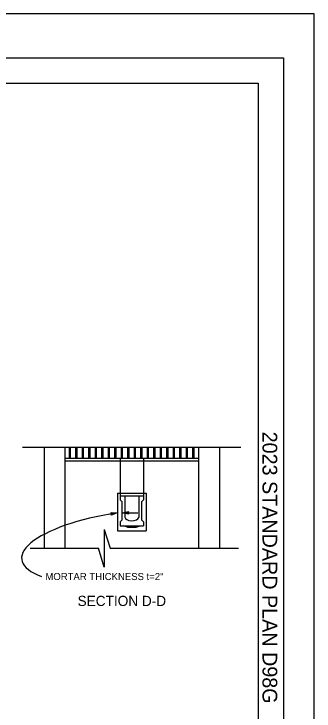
# Model space of a CAD drawing. Extents: x -893 to 867, y -474 to 712.
# Drawn here: x 572 to 867, y 27 to 712 of the extents above; entities that cross this region are included whole.
import ezdxf

# ---------------------------------------------------------------- set-up
doc = ezdxf.new("R2010")
doc.units = 0
for name, color, linetype in [('56 Stage 3 Anno', 7, 'Continuous'), ('57 Undefined', 7, 'Continuous'), ('60 Nongeo Data', 7, 'Continuous'), ('border_PLOTTING-ELEMENTS', 7, 'Continuous'), ('border_rw_22x34_Cut_Lines', 7, 'Continuous'), ('border_SHEET', 7, 'Continuous'), ('border_WITHIN-BORDER-anno', 7, 'Continuous')]:
    doc.layers.add(name, color=color, linetype=linetype)

msp = doc.modelspace()

# ---------------------------------------------------------------- linework, layer by layer
at = {"layer": '56 Stage 3 Anno'}
for p, q in [((668.04, 220.87), (667.04, 222.08)), ((667.04, 222.08), (667.04, 222.08)), ((667.04, 222.08), (673.17, 221.67)), ((667.31, 221.76), (671.81, 221.46)), ((673.17, 221.67), (667.45, 219.44)), ((667.45, 219.44), (668.04, 220.87)), ((667.45, 219.44), (667.45, 219.44)), ((667.59, 221.44), (670.44, 221.25)), ((671.8, 221.46), (667.63, 219.83)), ((670.44, 221.25), (667.75, 220.2)), ((667.82, 221.12), (669.08, 221.04)), ((669.08, 221.04), (667.92, 220.59)), ((673.17, 221.67), (673.17, 221.67)), ((678.1, 221.66), (693.51, 221.66)), ((678.27, 221.74), (684.27, 223.07)), ((684.27, 220.4), (678.27, 221.74)), ((678.27, 221.74), (678.27, 221.74)), ((684.06, 220.76), (679.65, 221.74)), ((679.66, 221.75), (684.04, 222.71)), ((681.04, 221.74), (683.86, 222.37)), ((683.82, 221.12), (681.04, 221.74)), ((682.42, 221.74), (683.63, 222.01)), ((683.65, 221.46), (682.42, 221.74)), ((684.27, 223.07), (683.47, 221.74)), ((683.47, 221.74), (684.27, 220.4)), ((684.27, 223.07), (684.27, 223.07)), ((684.27, 220.4), (684.27, 220.4)), ((660.41, 205.39), (666.44, 186.81)), ((660.41, 205.39), (660.41, 168.3)), ((587.77, 186.81), (655.06, 186.81)), ((660.41, 168.3), (655.06, 186.81)), ((666.44, 186.81), (792.29, 186.81))]:
    msp.add_line(p, q, dxfattribs=at)
msp.add_ellipse((691.67, 188.43), major_axis=(-112.16, -12.47), ratio=0.31302, start_param=4.84301, end_param=6.846157, dxfattribs=at)
at = {"layer": '60 Nongeo Data'}
for p, q in [((580.17, 286.15), (794.65, 286.15)), ((601.42, 286.15), (601.42, 186.81)), ((621.99, 286.15), (621.99, 186.81)), ((626.42, 275.45), (626.42, 286.15)), ((627.49, 275.45), (627.49, 286.15)), ((632.81, 275.45), (632.81, 286.15)), ((633.87, 275.45), (633.87, 286.15)), ((639.19, 275.45), (639.19, 286.15)), ((640.25, 275.45), (640.25, 286.15)), ((645.57, 275.45), (645.57, 286.15)), ((646.63, 275.45), (646.63, 286.15)), ((651.95, 275.45), (651.95, 286.15)), ((653.01, 275.45), (653.01, 286.15)), ((658.33, 275.45), (658.33, 286.15)), ((659.39, 275.45), (659.39, 286.15)), ((664.71, 275.45), (664.71, 286.15)), ((665.78, 275.45), (665.78, 286.15)), ((671.1, 275.45), (671.1, 286.15)), ((672.16, 275.45), (672.16, 286.15)), ((677.48, 275.45), (677.48, 286.15)), ((678.54, 275.45), (678.54, 286.15)), ((683.86, 275.45), (683.86, 286.15)), ((684.92, 275.45), (684.92, 286.15)), ((690.24, 275.45), (690.24, 286.15)), ((691.31, 275.45), (691.31, 286.15)), ((696.62, 275.45), (696.62, 286.15)), ((697.69, 275.45), (697.69, 286.15)), ((703.01, 275.45), (703.01, 286.15)), ((704.07, 275.45), (704.07, 286.15)), ((709.39, 275.45), (709.39, 286.15)), ((710.45, 275.45), (710.45, 286.15)), ((715.77, 275.45), (715.77, 286.15)), ((716.83, 275.45), (716.83, 286.15)), ((722.15, 275.45), (722.15, 286.15)), ((723.22, 275.45), (723.22, 286.15)), ((728.54, 275.45), (728.54, 286.15)), ((729.6, 275.45), (729.6, 286.15)), ((734.92, 275.45), (734.92, 286.15)), ((735.98, 275.45), (735.98, 286.15)), ((741.3, 275.45), (741.3, 286.15)), ((742.36, 275.45), (742.36, 286.15)), ((747.68, 275.45), (747.68, 286.15)), ((748.75, 275.45), (748.75, 286.15)), ((753.17, 286.15), (753.17, 186.81)), ((773.75, 286.15), (773.75, 186.81)), ((621.99, 275.45), (753.17, 275.45)), ((676.14, 275.45), (676.14, 238.46)), ((699.03, 275.45), (699.03, 238.46)), ((621.99, 272.84), (753.17, 272.84)), ((673.52, 241.08), (673.52, 204.03)), ((673.52, 241.08), (701.64, 241.08)), ((701.64, 241.08), (701.64, 204.03)), ((676.14, 238.46), (699.03, 238.46)), ((676.14, 238.46), (676.14, 234.54)), ((676.14, 234.54), (678.1, 232.58)), ((680.72, 238.46), (680.72, 217.56)), ((694.45, 238.46), (694.45, 217.17)), ((697.06, 232.58), (699.03, 234.54)), ((699.03, 238.46), (699.03, 234.54)), ((677.92, 232.74), (677.92, 214.63)), ((697.06, 232.58), (697.06, 214.82)), ((677.92, 214.63), (676.14, 212.85)), ((676.14, 212.85), (676.14, 208.93)), ((697.06, 214.82), (699.03, 212.85)), ((699.03, 212.85), (699.03, 208.93)), ((676.14, 208.93), (699.03, 208.93)), ((683.33, 207.62), (679.41, 208.93)), ((683.33, 207.62), (691.83, 207.62)), ((691.83, 207.62), (695.76, 208.93)), ((673.52, 204.03), (701.64, 204.03))]:
    msp.add_line(p, q, dxfattribs=at)
msp.add_ellipse((687.58, 217.63), major_axis=(6.89, -0.13), ratio=0.549308, start_param=3.192476, end_param=6.196947, dxfattribs=at)
at = {"layer": 'border_PLOTTING-ELEMENTS'}
for points in [[(-893.46, -474.04), (866.54, -474.04), (866.54, 711.96), (-893.46, 711.96)], [(-863.46, 668.96), (836.54, 668.96), (836.54, -431.04), (-863.46, -431.04)]]:
    msp.add_lwpolyline(points, close=True, dxfattribs=at)
at = {"layer": 'border_rw_22x34_Cut_Lines'}
msp.add_lwpolyline([(-863.46, 668.96), (836.54, 668.96), (836.54, -431.04), (-863.46, -431.04)], close=True, dxfattribs=at)
at = {"layer": 'border_SHEET'}
for p, q in [((-813.46, 643.95), (811.54, 643.95)), ((811.54, 643.95), (811.54, -406.05))]:
    msp.add_line(p, q, dxfattribs=at)

# ---------------------------------------------------------------- texts
at = {"layer": '57 Undefined'}
for s, height, p in [('MORTAR THICKNESS t=2"', 7, (602.79, 155.59)), ('SECTION D-D', 10, (634.39, 130.11))]:
    msp.add_text(s, height=height, dxfattribs=at).set_placement(p)
at = {"layer": 'border_WITHIN-BORDER-anno'}
msp.add_text('2023 STANDARD PLAN D98G', height=14.5, rotation=270, dxfattribs=at).set_placement((815.92, 301.47))

doc.saveas('drawing.dxf')
